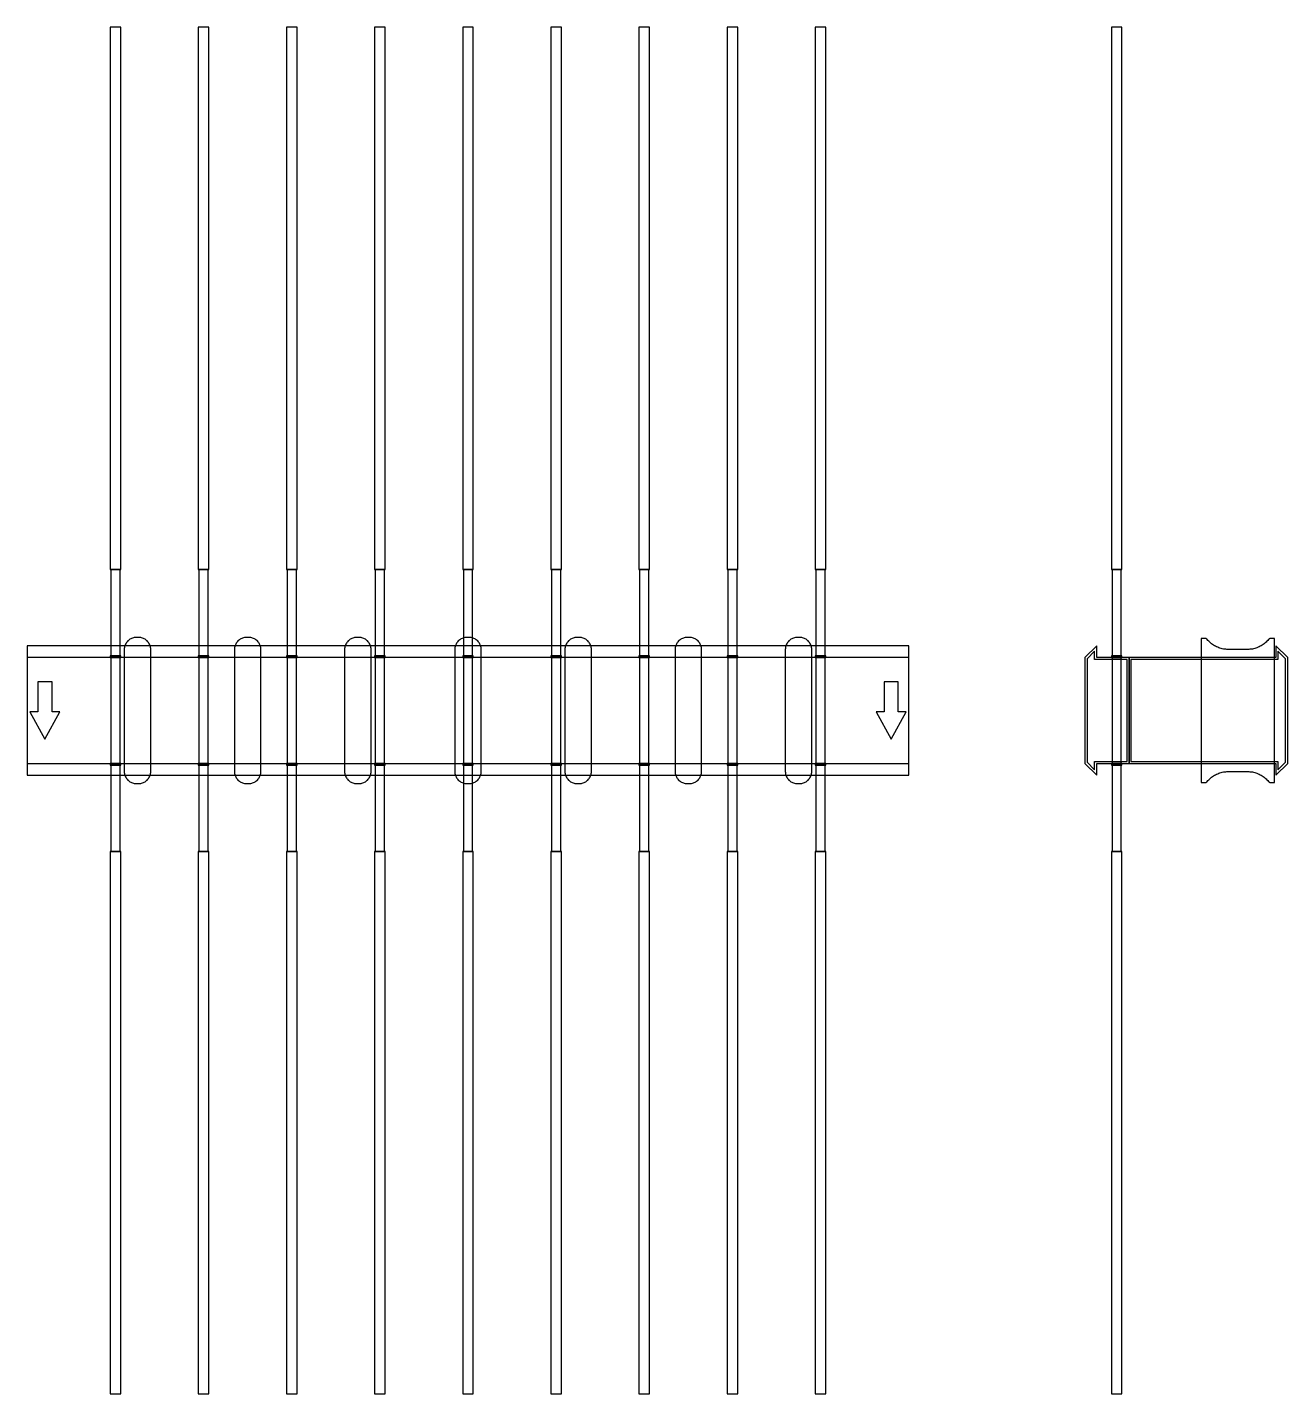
# Model space of a CAD drawing. Extents: x 0 to 1430, y -775 to 775.
import ezdxf

# ---------------------------------------------------------------- set-up
doc = ezdxf.new("R2010")
doc.units = 0
doc.layers.add('Halfen', color=7, linetype='CONTINUOUS')

msp = doc.modelspace()

# ---------------------------------------------------------------- linework, layer by layer
at = {"layer": 'Halfen', "color": 7}
for points in [[(106, 160), (106, 775), (94, 775), (94, 160)], [(206, 160), (206, 775), (194, 775), (194, 160)], [(306, 160), (306, 775), (294, 775), (294, 160)], [(406, 160), (406, 775), (394, 775), (394, 160)], [(506, 160), (506, 775), (494, 775), (494, 160)], [(606, 160), (606, 775), (594, 775), (594, 160)], [(706, 160), (706, 775), (694, 775), (694, 160)], [(806, 160), (806, 775), (794, 775), (794, 160)], [(906, 160), (906, 775), (894, 775), (894, 160)], [(1242, 160), (1242, 775), (1230, 775), (1230, 160)], [(105.25, 62), (105.25, 160), (94.75, 160), (94.75, 62)], [(205.25, 62), (205.25, 160), (194.75, 160), (194.75, 62)], [(305.25, 62), (305.25, 160), (294.75, 160), (294.75, 62)], [(405.25, 62), (405.25, 160), (394.75, 160), (394.75, 62)], [(505.25, 62), (505.25, 160), (494.75, 160), (494.75, 62)], [(605.25, 62), (605.25, 160), (594.75, 160), (594.75, 62)], [(705.25, 62), (705.25, 160), (694.75, 160), (694.75, 62)], [(805.25, 62), (805.25, 160), (794.75, 160), (794.75, 62)], [(905.25, 62), (905.25, 160), (894.75, 160), (894.75, 62)], [(1241.25, 62), (1241.25, 160), (1230.75, 160), (1230.75, 62)], [(140, -69.3), (140, -56.8), (140, 69.3), (139.958, 70.359), (139.834, 71.412), (139.627, 72.452), (139.339, 73.472), (138.972, 74.466), (138.529, 75.429), (138.011, 76.354), (137.422, 77.235), (136.765, 78.068), (136.046, 78.846), (135.268, 79.565), (134.435, 80.222), (133.554, 80.811), (132.629, 81.329), (131.666, 81.772), (130.672, 82.139), (129.652, 82.427), (128.612, 82.634), (127.559, 82.758), (126.5, 82.8), (123.5, 82.8), (122.441, 82.758), (121.388, 82.634), (120.348, 82.427), (119.328, 82.139), (118.334, 81.772), (117.371, 81.329), (116.446, 80.811), (115.565, 80.222), (114.732, 79.565), (113.954, 78.846), (113.235, 78.068), (112.578, 77.235), (111.989, 76.354), (111.471, 75.429), (111.028, 74.466), (110.661, 73.472), (110.373, 72.452), (110.166, 71.412), (110.042, 70.359), (110, 69.3), (110, -56.8), (110, -69.3), (110.042, -70.359), (110.166, -71.412), (110.373, -72.452), (110.661, -73.472), (111.028, -74.466), (111.471, -75.429), (111.989, -76.354), (112.578, -77.235), (113.235, -78.068), (113.954, -78.846), (114.732, -79.565), (115.565, -80.222), (116.446, -80.811), (117.371, -81.329), (118.334, -81.772), (119.328, -82.139), (120.348, -82.427), (121.388, -82.634), (122.441, -82.758), (123.5, -82.8), (126.5, -82.8), (127.559, -82.758), (128.612, -82.634), (129.652, -82.427), (130.672, -82.139), (131.666, -81.772), (132.629, -81.329), (133.554, -80.811), (134.435, -80.222), (135.268, -79.565), (136.046, -78.846), (136.765, -78.068), (137.422, -77.235), (138.011, -76.354), (138.529, -75.429), (138.972, -74.466), (139.339, -73.472), (139.627, -72.452), (139.834, -71.412), (139.958, -70.359), (140, -69.3)], [(265, -69.3), (265, -56.8), (265, 69.3), (264.958, 70.359), (264.834, 71.412), (264.627, 72.452), (264.339, 73.472), (263.972, 74.466), (263.529, 75.429), (263.011, 76.354), (262.422, 77.235), (261.765, 78.068), (261.046, 78.846), (260.268, 79.565), (259.435, 80.222), (258.554, 80.811), (257.629, 81.329), (256.666, 81.772), (255.672, 82.139), (254.652, 82.427), (253.612, 82.634), (252.559, 82.758), (251.5, 82.8), (248.5, 82.8), (247.441, 82.758), (246.388, 82.634), (245.348, 82.427), (244.328, 82.139), (243.334, 81.772), (242.371, 81.329), (241.446, 80.811), (240.565, 80.222), (239.732, 79.565), (238.954, 78.846), (238.235, 78.068), (237.578, 77.235), (236.989, 76.354), (236.471, 75.429), (236.028, 74.466), (235.661, 73.472), (235.373, 72.452), (235.166, 71.412), (235.042, 70.359), (235, 69.3), (235, -56.8), (235, -69.3), (235.042, -70.359), (235.166, -71.412), (235.373, -72.452), (235.661, -73.472), (236.028, -74.466), (236.471, -75.429), (236.989, -76.354), (237.578, -77.235), (238.235, -78.068), (238.954, -78.846), (239.732, -79.565), (240.565, -80.222), (241.446, -80.811), (242.371, -81.329), (243.334, -81.772), (244.328, -82.139), (245.348, -82.427), (246.388, -82.634), (247.441, -82.758), (248.5, -82.8), (251.5, -82.8), (252.559, -82.758), (253.612, -82.634), (254.652, -82.427), (255.672, -82.139), (256.666, -81.772), (257.629, -81.329), (258.554, -80.811), (259.435, -80.222), (260.268, -79.565), (261.046, -78.846), (261.765, -78.068), (262.422, -77.235), (263.011, -76.354), (263.529, -75.429), (263.972, -74.466), (264.339, -73.472), (264.627, -72.452), (264.834, -71.412), (264.958, -70.359), (265, -69.3)], [(390, -69.3), (390, -56.8), (390, 69.3), (389.958, 70.359), (389.834, 71.412), (389.627, 72.452), (389.339, 73.472), (388.972, 74.466), (388.529, 75.429), (388.011, 76.354), (387.422, 77.235), (386.765, 78.068), (386.046, 78.846), (385.268, 79.565), (384.435, 80.222), (383.554, 80.811), (382.629, 81.329), (381.666, 81.772), (380.672, 82.139), (379.652, 82.427), (378.612, 82.634), (377.559, 82.758), (376.5, 82.8), (373.5, 82.8), (372.441, 82.758), (371.388, 82.634), (370.348, 82.427), (369.328, 82.139), (368.334, 81.772), (367.371, 81.329), (366.446, 80.811), (365.565, 80.222), (364.732, 79.565), (363.954, 78.846), (363.235, 78.068), (362.578, 77.235), (361.989, 76.354), (361.471, 75.429), (361.028, 74.466), (360.661, 73.472), (360.373, 72.452), (360.166, 71.412), (360.042, 70.359), (360, 69.3), (360, -56.8), (360, -69.3), (360.042, -70.359), (360.166, -71.412), (360.373, -72.452), (360.661, -73.472), (361.028, -74.466), (361.471, -75.429), (361.989, -76.354), (362.578, -77.235), (363.235, -78.068), (363.954, -78.846), (364.732, -79.565), (365.565, -80.222), (366.446, -80.811), (367.371, -81.329), (368.334, -81.772), (369.328, -82.139), (370.348, -82.427), (371.388, -82.634), (372.441, -82.758), (373.5, -82.8), (376.5, -82.8), (377.559, -82.758), (378.612, -82.634), (379.652, -82.427), (380.672, -82.139), (381.666, -81.772), (382.629, -81.329), (383.554, -80.811), (384.435, -80.222), (385.268, -79.565), (386.046, -78.846), (386.765, -78.068), (387.422, -77.235), (388.011, -76.354), (388.529, -75.429), (388.972, -74.466), (389.339, -73.472), (389.627, -72.452), (389.834, -71.412), (389.958, -70.359), (390, -69.3)], [(515, -69.3), (515, -56.8), (515, 69.3), (514.958, 70.359), (514.834, 71.412), (514.627, 72.452), (514.339, 73.472), (513.972, 74.466), (513.529, 75.429), (513.011, 76.354), (512.422, 77.235), (511.765, 78.068), (511.046, 78.846), (510.268, 79.565), (509.435, 80.222), (508.554, 80.811), (507.629, 81.329), (506.666, 81.772), (505.672, 82.139), (504.652, 82.427), (503.612, 82.634), (502.559, 82.758), (501.5, 82.8), (498.5, 82.8), (497.441, 82.758), (496.388, 82.634), (495.348, 82.427), (494.328, 82.139), (493.334, 81.772), (492.371, 81.329), (491.446, 80.811), (490.565, 80.222), (489.732, 79.565), (488.954, 78.846), (488.235, 78.068), (487.578, 77.235), (486.989, 76.354), (486.471, 75.429), (486.028, 74.466), (485.661, 73.472), (485.373, 72.452), (485.166, 71.412), (485.042, 70.359), (485, 69.3), (485, -56.8), (485, -69.3), (485.042, -70.359), (485.166, -71.412), (485.373, -72.452), (485.661, -73.472), (486.028, -74.466), (486.471, -75.429), (486.989, -76.354), (487.578, -77.235), (488.235, -78.068), (488.954, -78.846), (489.732, -79.565), (490.565, -80.222), (491.446, -80.811), (492.371, -81.329), (493.334, -81.772), (494.328, -82.139), (495.348, -82.427), (496.388, -82.634), (497.441, -82.758), (498.5, -82.8), (501.5, -82.8), (502.559, -82.758), (503.612, -82.634), (504.652, -82.427), (505.672, -82.139), (506.666, -81.772), (507.629, -81.329), (508.554, -80.811), (509.435, -80.222), (510.268, -79.565), (511.046, -78.846), (511.765, -78.068), (512.422, -77.235), (513.011, -76.354), (513.529, -75.429), (513.972, -74.466), (514.339, -73.472), (514.627, -72.452), (514.834, -71.412), (514.958, -70.359), (515, -69.3)], [(640, -69.3), (640, -56.8), (640, 69.3), (639.958, 70.359), (639.834, 71.412), (639.627, 72.452), (639.339, 73.472), (638.972, 74.466), (638.529, 75.429), (638.011, 76.354), (637.422, 77.235), (636.765, 78.068), (636.046, 78.846), (635.268, 79.565), (634.435, 80.222), (633.554, 80.811), (632.629, 81.329), (631.666, 81.772), (630.672, 82.139), (629.652, 82.427), (628.612, 82.634), (627.559, 82.758), (626.5, 82.8), (623.5, 82.8), (622.441, 82.758), (621.388, 82.634), (620.348, 82.427), (619.328, 82.139), (618.334, 81.772), (617.371, 81.329), (616.446, 80.811), (615.565, 80.222), (614.732, 79.565), (613.954, 78.846), (613.235, 78.068), (612.578, 77.235), (611.989, 76.354), (611.471, 75.429), (611.028, 74.466), (610.661, 73.472), (610.373, 72.452), (610.166, 71.412), (610.042, 70.359), (610, 69.3), (610, -56.8), (610, -69.3), (610.042, -70.359), (610.166, -71.412), (610.373, -72.452), (610.661, -73.472), (611.028, -74.466), (611.471, -75.429), (611.989, -76.354), (612.578, -77.235), (613.235, -78.068), (613.954, -78.846), (614.732, -79.565), (615.565, -80.222), (616.446, -80.811), (617.371, -81.329), (618.334, -81.772), (619.328, -82.139), (620.348, -82.427), (621.388, -82.634), (622.441, -82.758), (623.5, -82.8), (626.5, -82.8), (627.559, -82.758), (628.612, -82.634), (629.652, -82.427), (630.672, -82.139), (631.666, -81.772), (632.629, -81.329), (633.554, -80.811), (634.435, -80.222), (635.268, -79.565), (636.046, -78.846), (636.765, -78.068), (637.422, -77.235), (638.011, -76.354), (638.529, -75.429), (638.972, -74.466), (639.339, -73.472), (639.627, -72.452), (639.834, -71.412), (639.958, -70.359), (640, -69.3)], [(765, -69.3), (765, -56.8), (765, 69.3), (764.958, 70.359), (764.834, 71.412), (764.627, 72.452), (764.339, 73.472), (763.972, 74.466), (763.529, 75.429), (763.011, 76.354), (762.422, 77.235), (761.765, 78.068), (761.046, 78.846), (760.268, 79.565), (759.435, 80.222), (758.554, 80.811), (757.629, 81.329), (756.666, 81.772), (755.672, 82.139), (754.652, 82.427), (753.612, 82.634), (752.559, 82.758), (751.5, 82.8), (748.5, 82.8), (747.441, 82.758), (746.388, 82.634), (745.348, 82.427), (744.328, 82.139), (743.334, 81.772), (742.371, 81.329), (741.446, 80.811), (740.565, 80.222), (739.732, 79.565), (738.954, 78.846), (738.235, 78.068), (737.578, 77.235), (736.989, 76.354), (736.471, 75.429), (736.028, 74.466), (735.661, 73.472), (735.373, 72.452), (735.166, 71.412), (735.042, 70.359), (735, 69.3), (735, -56.8), (735, -69.3), (735.042, -70.359), (735.166, -71.412), (735.373, -72.452), (735.661, -73.472), (736.028, -74.466), (736.471, -75.429), (736.989, -76.354), (737.578, -77.235), (738.235, -78.068), (738.954, -78.846), (739.732, -79.565), (740.565, -80.222), (741.446, -80.811), (742.371, -81.329), (743.334, -81.772), (744.328, -82.139), (745.348, -82.427), (746.388, -82.634), (747.441, -82.758), (748.5, -82.8), (751.5, -82.8), (752.559, -82.758), (753.612, -82.634), (754.652, -82.427), (755.672, -82.139), (756.666, -81.772), (757.629, -81.329), (758.554, -80.811), (759.435, -80.222), (760.268, -79.565), (761.046, -78.846), (761.765, -78.068), (762.422, -77.235), (763.011, -76.354), (763.529, -75.429), (763.972, -74.466), (764.339, -73.472), (764.627, -72.452), (764.834, -71.412), (764.958, -70.359), (765, -69.3)], [(890, -69.3), (890, -56.8), (890, 69.3), (889.958, 70.359), (889.834, 71.412), (889.627, 72.452), (889.339, 73.472), (888.972, 74.466), (888.529, 75.429), (888.011, 76.354), (887.422, 77.235), (886.765, 78.068), (886.046, 78.846), (885.268, 79.565), (884.435, 80.222), (883.554, 80.811), (882.629, 81.329), (881.666, 81.772), (880.672, 82.139), (879.652, 82.427), (878.612, 82.634), (877.559, 82.758), (876.5, 82.8), (873.5, 82.8), (872.441, 82.758), (871.388, 82.634), (870.348, 82.427), (869.328, 82.139), (868.334, 81.772), (867.371, 81.329), (866.446, 80.811), (865.565, 80.222), (864.732, 79.565), (863.954, 78.846), (863.235, 78.068), (862.578, 77.235), (861.989, 76.354), (861.471, 75.429), (861.028, 74.466), (860.661, 73.472), (860.373, 72.452), (860.166, 71.412), (860.042, 70.359), (860, 69.3), (860, -56.8), (860, -69.3), (860.042, -70.359), (860.166, -71.412), (860.373, -72.452), (860.661, -73.472), (861.028, -74.466), (861.471, -75.429), (861.989, -76.354), (862.578, -77.235), (863.235, -78.068), (863.954, -78.846), (864.732, -79.565), (865.565, -80.222), (866.446, -80.811), (867.371, -81.329), (868.334, -81.772), (869.328, -82.139), (870.348, -82.427), (871.388, -82.634), (872.441, -82.758), (873.5, -82.8), (876.5, -82.8), (877.559, -82.758), (878.612, -82.634), (879.652, -82.427), (880.672, -82.139), (881.666, -81.772), (882.629, -81.329), (883.554, -80.811), (884.435, -80.222), (885.268, -79.565), (886.046, -78.846), (886.765, -78.068), (887.422, -77.235), (888.011, -76.354), (888.529, -75.429), (888.972, -74.466), (889.339, -73.472), (889.627, -72.452), (889.834, -71.412), (889.958, -70.359), (890, -69.3)], [(1415, -81.8), (1415, 81.8), (1411, 81.8), (1410.846, 81.797), (1410.691, 81.786), (1410.538, 81.769), (1410.385, 81.746), (1410.234, 81.715), (1410.084, 81.678), (1409.936, 81.634), (1409.789, 81.584), (1409.646, 81.527), (1409.505, 81.464), (1409.366, 81.395), (1409.231, 81.32), (1409.1, 81.239), (1408.972, 81.153), (1408.848, 81.06), (1408.728, 80.963), (1408.613, 80.86), (1408.502, 80.752), (1408.397, 80.639), (1408.296, 80.522), (1407.41, 79.491), (1406.479, 78.5), (1405.505, 77.551), (1404.491, 76.646), (1403.437, 75.787), (1402.347, 74.975), (1401.222, 74.211), (1400.064, 73.499), (1398.876, 72.838), (1397.66, 72.23), (1396.418, 71.676), (1395.153, 71.178), (1393.867, 70.736), (1392.563, 70.351), (1391.243, 70.024), (1389.911, 69.756), (1388.567, 69.547), (1387.216, 69.397), (1385.859, 69.307), (1384.5, 69.277), (1362.5, 69.277), (1361.141, 69.307), (1359.784, 69.397), (1358.433, 69.547), (1357.089, 69.756), (1355.757, 70.024), (1354.437, 70.351), (1353.133, 70.736), (1351.847, 71.178), (1350.582, 71.676), (1349.34, 72.23), (1348.124, 72.838), (1346.936, 73.499), (1345.778, 74.211), (1344.653, 74.975), (1343.563, 75.787), (1342.509, 76.646), (1341.495, 77.551), (1340.521, 78.5), (1339.59, 79.491), (1338.704, 80.522), (1338.603, 80.639), (1338.498, 80.752), (1338.387, 80.86), (1338.272, 80.963), (1338.152, 81.06), (1338.028, 81.153), (1337.9, 81.239), (1337.769, 81.32), (1337.634, 81.395), (1337.495, 81.464), (1337.354, 81.527), (1337.211, 81.584), (1337.064, 81.634), (1336.916, 81.678), (1336.766, 81.715), (1336.615, 81.746), (1336.462, 81.769), (1336.309, 81.786), (1336.154, 81.797), (1336, 81.8), (1332, 81.8), (1332, -81.8), (1336, -81.8), (1336.154, -81.797), (1336.309, -81.786), (1336.462, -81.769), (1336.615, -81.746), (1336.766, -81.715), (1336.916, -81.678), (1337.064, -81.634), (1337.211, -81.584), (1337.354, -81.527), (1337.495, -81.464), (1337.634, -81.395), (1337.769, -81.32), (1337.9, -81.239), (1338.028, -81.153), (1338.152, -81.06), (1338.272, -80.963), (1338.387, -80.86), (1338.498, -80.752), (1338.603, -80.639), (1338.704, -80.522), (1339.59, -79.491), (1340.521, -78.5), (1341.495, -77.551), (1342.509, -76.646), (1343.563, -75.787), (1344.653, -74.975), (1345.778, -74.211), (1346.936, -73.499), (1348.124, -72.838), (1349.34, -72.23), (1350.582, -71.676), (1351.847, -71.178), (1353.133, -70.736), (1354.437, -70.351), (1355.757, -70.024), (1357.089, -69.756), (1358.433, -69.547), (1359.784, -69.397), (1361.141, -69.307), (1362.5, -69.277), (1384.5, -69.277), (1385.859, -69.307), (1387.216, -69.397), (1388.567, -69.547), (1389.911, -69.756), (1391.243, -70.024), (1392.563, -70.351), (1393.867, -70.736), (1395.153, -71.178), (1396.418, -71.676), (1397.66, -72.23), (1398.876, -72.838), (1400.064, -73.499), (1401.222, -74.211), (1402.347, -74.975), (1403.437, -75.787), (1404.491, -76.646), (1405.505, -77.551), (1406.479, -78.5), (1407.41, -79.491), (1408.296, -80.522), (1408.397, -80.639), (1408.502, -80.752), (1408.613, -80.86), (1408.728, -80.963), (1408.848, -81.06), (1408.972, -81.153), (1409.1, -81.239), (1409.231, -81.32), (1409.366, -81.395), (1409.505, -81.464), (1409.646, -81.527), (1409.789, -81.584), (1409.936, -81.634), (1410.084, -81.678), (1410.234, -81.715), (1410.385, -81.746), (1410.538, -81.769), (1410.691, -81.786), (1410.846, -81.797), (1411, -81.8)], [(0, -73.5), (1000, -73.5), (1000, 73.5), (0, 73.5)], [(106, 60), (106, 62), (94, 62), (94, 60)], [(206, 60), (206, 62), (194, 62), (194, 60)], [(306, 60), (306, 62), (294, 62), (294, 60)], [(406, 60), (406, 62), (394, 62), (394, 60)], [(506, 60), (506, 62), (494, 62), (494, 60)], [(606, 60), (606, 62), (594, 62), (594, 60)], [(706, 60), (706, 62), (694, 62), (694, 60)], [(806, 60), (806, 62), (794, 62), (794, 60)], [(906, 60), (906, 62), (894, 62), (894, 60)], [(1250, -60), (1250, 60), (1213.5, 60), (1213.5, 73.5), (1200, 60), (1200, -60), (1213.5, -73.5), (1213.5, -60)], [(1248, -58), (1248, 58), (1211, 58), (1211, 67.25), (1202.5, 58.75), (1202.5, -58.75), (1211, -67.25), (1211, -58)], [(1242, 60), (1242, 62), (1230, 62), (1230, 60)], [(1430, -60), (1430, 60), (1416.5, 73.5), (1416.5, 60), (1250, 60), (1250, -60), (1416.5, -60), (1416.5, -73.5)], [(1427.5, -58.75), (1427.5, 58.75), (1419, 67.25), (1419, 58), (1252, 58), (1252, -58), (1419, -58), (1419, -67.25)], [(0, -60), (1000, -60), (1000, 60), (0, 60)], [(105.25, -60), (105.25, 60), (94.75, 60), (94.75, -60)], [(205.25, -60), (205.25, 60), (194.75, 60), (194.75, -60)], [(305.25, -60), (305.25, 60), (294.75, 60), (294.75, -60)], [(405.25, -60), (405.25, 60), (394.75, 60), (394.75, -60)], [(505.25, -60), (505.25, 60), (494.75, 60), (494.75, -60)], [(605.25, -60), (605.25, 60), (594.75, 60), (594.75, -60)], [(705.25, -60), (705.25, 60), (694.75, 60), (694.75, -60)], [(805.25, -60), (805.25, 60), (794.75, 60), (794.75, -60)], [(905.25, -60), (905.25, 60), (894.75, 60), (894.75, -60)], [(1241.25, -60), (1241.25, 60), (1230.75, 60), (1230.75, -60)], [(20, -32.5), (37, -1.5), (28, -1.5), (28, 32.5), (12, 32.5), (12, -1.5), (3, -1.5)], [(980, -32.5), (997, -1.5), (988, -1.5), (988, 32.5), (972, 32.5), (972, -1.5), (963, -1.5)], [(106, -62), (106, -60), (94, -60), (94, -62)], [(105.25, -160), (105.25, -62), (94.75, -62), (94.75, -160)], [(206, -62), (206, -60), (194, -60), (194, -62)], [(205.25, -160), (205.25, -62), (194.75, -62), (194.75, -160)], [(306, -62), (306, -60), (294, -60), (294, -62)], [(305.25, -160), (305.25, -62), (294.75, -62), (294.75, -160)], [(406, -62), (406, -60), (394, -60), (394, -62)], [(405.25, -160), (405.25, -62), (394.75, -62), (394.75, -160)], [(506, -62), (506, -60), (494, -60), (494, -62)], [(505.25, -160), (505.25, -62), (494.75, -62), (494.75, -160)], [(606, -62), (606, -60), (594, -60), (594, -62)], [(605.25, -160), (605.25, -62), (594.75, -62), (594.75, -160)], [(706, -62), (706, -60), (694, -60), (694, -62)], [(705.25, -160), (705.25, -62), (694.75, -62), (694.75, -160)], [(806, -62), (806, -60), (794, -60), (794, -62)], [(805.25, -160), (805.25, -62), (794.75, -62), (794.75, -160)], [(906, -62), (906, -60), (894, -60), (894, -62)], [(905.25, -160), (905.25, -62), (894.75, -62), (894.75, -160)], [(1242, -62), (1242, -60), (1230, -60), (1230, -62)], [(1241.25, -160), (1241.25, -62), (1230.75, -62), (1230.75, -160)], [(106, -775), (106, -160), (94, -160), (94, -775)], [(206, -775), (206, -160), (194, -160), (194, -775)], [(306, -775), (306, -160), (294, -160), (294, -775)], [(406, -775), (406, -160), (394, -160), (394, -775)], [(506, -775), (506, -160), (494, -160), (494, -775)], [(606, -775), (606, -160), (594, -160), (594, -775)], [(706, -775), (706, -160), (694, -160), (694, -775)], [(806, -775), (806, -160), (794, -160), (794, -775)], [(906, -775), (906, -160), (894, -160), (894, -775)], [(1242, -775), (1242, -160), (1230, -160), (1230, -775)]]:
    msp.add_lwpolyline(points, close=True, dxfattribs=at)

doc.saveas('drawing.dxf')
